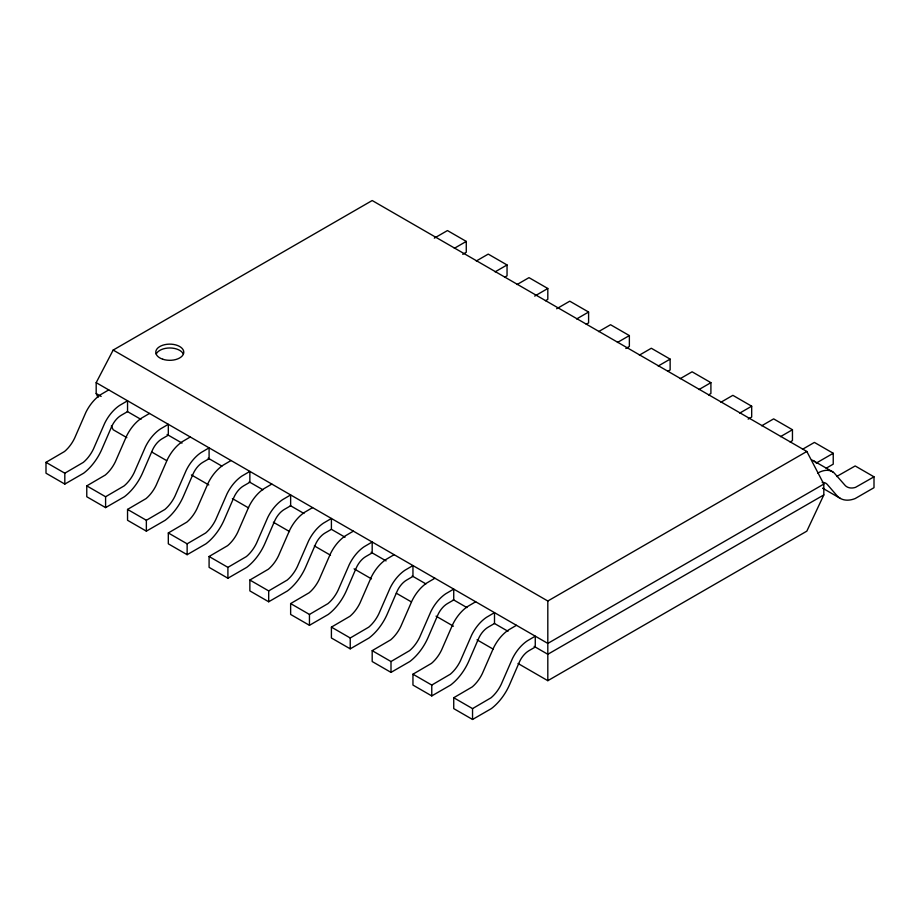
<?xml version="1.0" encoding="UTF-8"?>
<svg xmlns="http://www.w3.org/2000/svg" width="920" height="920" viewBox="0 0 920 920"><rect width="100%" height="100%" fill="white"/><g stroke="black" fill="none" stroke-linecap="round" stroke-linejoin="round"><path stroke-width="1.38" d="M98.003 397.405L96.186 393.53L96.186 382.662L113.171 350.072L372.186 200.537L806.828 451.467L823.814 484.069L823.814 494.937L806.828 531.15L547.814 680.685L518.017 663.481M108.732 389.907L100.728 394.599A29.877 17.25 -60 0 0 85.882 412.344L74.6 438.207A25.139 14.513 -60 0 1 64.526 451.501L46 462.334L46 473.202L64.814 484.069L83.639 473.202A38.456 22.206 -60 0 0 101.959 449.017L111.527 426.914A16.56 9.556 -60 0 1 121.267 415.253L127.546 411.631L127.546 400.775L119.542 405.467A29.877 17.25 -60 0 0 104.707 423.211L93.415 449.075A25.139 14.513 -60 0 1 83.34 462.369L64.814 473.202L46 462.334M434.32 238.142L447.453 230.564L466.267 241.419L466.267 252.287L462.748 254.322M149.5 413.448L141.496 418.14A29.877 17.25 -60 0 0 126.661 435.884L115.368 461.748A25.139 14.513 -60 0 1 105.294 475.042L86.767 485.875L86.767 496.742L105.593 507.61L124.407 496.742A38.456 22.206 -60 0 0 142.738 472.558L152.294 450.455A16.56 9.556 -60 0 1 162.046 438.794L168.314 435.171L168.314 424.315L160.321 429.007A29.877 17.25 -60 0 0 145.475 446.752L134.194 472.615A25.139 14.513 -60 0 1 124.12 485.909L105.593 496.742L86.767 485.875M454.33 248.319L466.267 241.419M476.296 260.992L488.232 254.104L507.046 264.96L507.046 275.827L504.689 277.184M190.267 436.988L182.275 441.68A29.877 17.25 -60 0 0 167.428 459.425L156.147 485.288A25.139 14.513 -60 0 1 146.073 498.582L127.546 509.416L127.546 520.283L146.36 531.15L165.186 520.283A38.456 22.206 -60 0 0 183.505 496.098L193.073 473.995A16.56 9.556 -60 0 1 202.814 462.334L209.093 458.712L209.093 447.856L201.089 452.548A29.877 17.25 -60 0 0 186.242 470.292L174.961 496.156A25.139 14.513 -60 0 1 164.887 509.45L146.36 520.283L127.546 509.416M495.109 271.86L507.046 264.96M517.063 284.533L529 277.644L547.814 288.5L547.814 299.368L545.468 300.725M231.046 460.529L223.042 465.221A29.877 17.25 -60 0 0 208.208 482.966L196.914 508.829A25.139 14.513 -60 0 1 186.84 522.123L168.314 532.956L168.314 543.823L187.139 554.691L205.953 543.823A38.456 22.206 -60 0 0 224.284 519.639L233.841 497.536A16.56 9.556 -60 0 1 243.593 485.875L249.861 482.252L249.861 471.397L241.856 476.088A29.877 17.25 -60 0 0 227.021 493.833L215.728 519.697A25.139 14.513 -60 0 1 205.666 532.99L187.139 543.823L168.314 532.956M534.692 296.091L547.814 288.5M556.646 308.763L569.767 301.185L588.593 312.041L588.593 322.909L586.235 324.266M271.814 484.069L263.821 488.761A29.877 17.25 -60 0 0 248.975 506.506L237.693 532.37A25.139 14.513 -60 0 1 227.619 545.663L209.093 556.496L209.093 567.364L227.907 578.231L246.732 567.364A38.456 22.206 -60 0 0 265.052 543.179L274.62 521.077A16.56 9.556 -60 0 1 284.361 509.416L290.639 505.793L290.639 494.937L282.635 499.629A29.877 17.25 -60 0 0 267.789 517.373L256.507 543.237A25.139 14.513 -60 0 1 246.433 556.531L227.907 567.364L209.093 556.496M576.656 318.941L588.593 312.041M598.609 331.614L610.546 324.725L629.36 335.581L629.36 346.449L625.83 348.484M312.593 507.61L304.589 512.302A29.877 17.25 -60 0 0 289.742 530.047L278.461 555.91A25.139 14.513 -60 0 1 268.387 569.204L249.861 580.037L249.861 590.904L268.686 601.772L287.5 590.904A38.456 22.206 -60 0 0 305.831 566.72L315.387 544.617A16.56 9.556 -60 0 1 325.139 532.956L331.407 529.333L345.023 537.188M617.423 342.481L629.36 335.581M639.377 355.154L651.314 348.254L670.139 359.122L670.139 369.989L667.782 371.346M353.36 531.15L345.356 535.842A29.877 17.25 -60 0 0 330.522 553.587L319.228 579.45A25.139 14.513 -60 0 1 309.166 592.744L290.639 603.577L290.639 614.445L309.453 625.312L328.267 614.445A38.456 22.206 -60 0 0 346.598 590.26L356.155 568.157A16.56 9.556 -60 0 1 365.907 556.496L372.186 552.874L372.186 542.006L364.182 546.698A29.877 17.25 -60 0 0 349.335 564.454L338.054 590.318A25.139 14.513 -60 0 1 327.98 603.612L309.453 614.445L290.639 603.577M249.861 580.037L268.686 590.904L287.212 580.072A25.139 14.513 -60 0 0 297.275 566.778L308.568 540.914A29.877 17.25 -60 0 1 323.403 523.169L331.407 518.466L331.407 529.333M658.202 366.022L670.139 359.122M680.156 378.695L692.093 371.795L710.907 382.662L710.907 393.53L708.561 394.887M394.139 554.691L386.135 559.383A29.877 17.25 -60 0 0 371.289 577.127L360.007 602.991A25.139 14.513 -60 0 1 349.933 616.285L331.407 627.118L331.407 637.985L350.232 648.841L369.046 637.985A38.456 22.206 -60 0 0 387.377 613.801L396.934 591.698A16.56 9.556 -60 0 1 406.686 580.037L412.953 576.414L412.953 565.547L404.949 570.239A29.877 17.25 -60 0 0 390.114 587.995L378.822 613.858A25.139 14.513 -60 0 1 368.747 627.153L350.232 637.985L331.407 627.118M698.97 389.551L710.907 382.662M720.923 402.235L732.86 395.335L751.686 406.203L751.686 417.07L748.155 419.106M434.907 578.231L426.903 582.923A29.877 17.25 -60 0 0 412.068 600.668L400.775 626.531A25.139 14.513 -60 0 1 390.712 639.825L372.186 650.658L372.186 661.526L391 672.382L409.814 661.526A38.456 22.206 -60 0 0 428.145 637.341L437.702 615.238A16.56 9.556 -60 0 1 447.453 603.577L453.732 599.955L453.732 589.087L445.728 593.779A29.877 17.25 -60 0 0 430.882 611.535L419.6 637.399A25.139 14.513 -60 0 1 409.526 650.681L391 661.526L372.186 650.658M739.749 413.091L751.686 406.203M761.702 425.776L773.639 418.876L792.453 429.743L792.453 440.611L790.107 441.968M475.686 601.772L467.682 606.464A29.877 17.25 -60 0 0 452.835 624.208L441.554 650.072A25.139 14.513 -60 0 1 431.48 663.366L412.953 674.199L412.953 685.067L431.767 695.922L450.593 685.067A38.456 22.206 -60 0 0 468.924 660.882L478.48 638.779A16.56 9.556 -60 0 1 488.232 627.118L494.5 623.495L494.5 612.628L486.496 617.32A29.877 17.25 -60 0 0 471.661 635.076L460.368 660.939A25.139 14.513 -60 0 1 450.294 674.222L431.767 685.067L412.953 674.199M780.516 436.632L792.453 429.743M802.47 449.316L814.407 442.416L833.232 453.284L833.232 464.151L826.171 468.222M113.171 350.072L547.814 601.013L806.828 451.467M516.453 625.301L508.449 630.005A29.877 17.25 -60 0 0 493.614 647.749L482.322 673.612A25.139 14.513 -60 0 1 472.247 686.906L453.732 697.74L453.732 708.607L472.546 719.463L491.36 708.607A38.456 22.206 -60 0 0 509.691 684.422L519.248 662.319A16.56 9.556 -60 0 1 529 650.658L535.267 647.036L535.267 636.168L527.275 640.86A29.877 17.25 -60 0 0 512.428 658.605L501.147 684.48A25.139 14.513 -60 0 1 491.073 697.762L472.546 708.607L453.732 697.74M816.511 462.933L833.232 453.284M823.814 484.069L547.814 643.413L96.186 382.662M823.814 494.937L547.814 654.281L534.129 646.38M822.216 482.494A16.56 9.556 -60 0 1 827.298 484.472L836.855 495.535A38.456 22.206 -60 0 0 855.186 498.548L874 487.692L874 476.824L855.473 487.381A25.139 14.513 -60 0 1 845.399 485.714L834.118 472.891A29.877 17.25 -60 0 0 819.271 472.282L817.742 473.087M836.659 476.514L855.186 465.957L874 476.824M814.165 461.161L832.991 472.017M822.779 488.267L840.42 498.456M96.186 393.53L101.154 396.405M127.282 411.481L140.967 419.393M167.095 434.47L182.033 443.095M208.161 458.183L221.846 466.084M249.216 481.884L262.901 489.785M290.271 505.586L303.957 513.486M371.139 552.276L386.078 560.901M412.206 575.977L425.891 583.878M453.261 599.69L466.946 607.591M494.316 623.392L508.001 631.293M126.834 437.632L113.171 429.743L111.354 425.868M151.673 451.973L166.577 460.575M191.406 474.916L208.794 484.955M232.392 498.571L248.538 507.897M273.366 522.238L289.512 531.553M314.353 545.893L330.498 555.22M354.096 568.836L371.473 578.875M396.313 593.216L411.217 601.818M436.057 616.158L453.433 626.198M477.031 639.814L493.178 649.14M816.201 462.933L815.293 462.024A29.877 17.25 -60 0 0 811.612 459.954M547.814 601.013L547.814 680.685M472.546 708.607L472.546 719.463M431.767 685.067L431.767 695.922M391 661.526L391 672.382M350.232 637.985L350.232 648.841M309.453 614.445L309.453 625.312M268.686 590.904L268.686 601.772M227.907 567.364L227.907 578.231M187.139 543.823L187.139 554.691M146.36 520.283L146.36 531.15M105.593 496.742L105.593 507.61M64.814 473.202L64.814 484.069M156.239 353.981A14.018 8.096 0 0 1 169.774 347.978A14.018 8.096 0 0 1 183.31 353.981M824.435 488.761A38.456 22.206 -60 0 1 822.974 488.255M162.771 359.237A14.018 8.096 0 0 0 183.793 352.233A14.018 8.096 0 0 0 162.771 345.218A14.018 8.096 0 0 0 162.771 359.237"/></g></svg>
